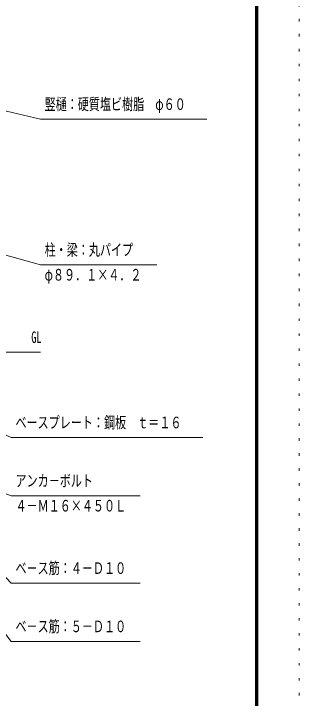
# Model space of a CAD drawing. Units: millimetres, scale not verified. Extents: x -25340 to 25344, y -10500 to 10500.
# Drawn here: x 21911 to 25344, y -3064 to 5162 of the extents above; entities that cross this region are included whole.
import ezdxf
from ezdxf.enums import TextEntityAlignment as Align

# ---------------------------------------------------------------- set-up
doc = ezdxf.new("R2010")
doc.units = ezdxf.units.MM
doc.header["$LTSCALE"] = 60
doc.linetypes.add('USER4', pattern=[3, 0.5, -2.5])
for name, color, linetype, lineweight in [('0-A_2-52DIM', 3, 'Continuous', 18), ('0-C_F-F1PAPER', 5, 'Continuous', 18), ('0-D_F-E_J_ADD', 5, 'USER4', 18)]:
    doc.layers.add(name, color=color, linetype=linetype, lineweight=lineweight)
doc.styles.add('ＭＳ ゴシック', font='')
doc.styles.get('ＭＳ ゴシック').set_extended_font_data('MS Gothic')

msp = doc.modelspace()

# ---------------------------------------------------------------- linework, layer by layer
at = {"layer": '0-A_2-52DIM'}
msp.add_line((21182.55, 1094.93), (22232.55, 1094.93), dxfattribs=at)
for points in [[(20460.15, 4310.98), (22232.55, 3894.93), (24232.55, 3894.93)], [(23632.55, 2144.93), (22232.55, 2144.93), (20132.55, 2729.28)], [(20418.62, 737.95), (21882.55, 69.93), (24182.55, 69.93)], [(23432.55, -630.07), (21882.55, -630.07), (20390.24, -76.73)], [(23432.55, -2380.07), (21882.55, -2380.07), (20358.68, -386.97)], [(20689.83, -411.39), (21882.55, -1680.07), (23432.55, -1680.07)]]:
    msp.add_lwpolyline(points, dxfattribs=at)
at = {"layer": '0-C_F-F1PAPER'}
for points in [[(24843.96, -10000), (24843.96, 10100), (-3856.04, 10100), (-3856.04, -10000)], [(24841.46, -9997.5), (24841.46, 10097.5), (-3853.54, 10097.5), (-3853.54, -9997.5)], [(24838.96, -9995), (-3851.04, -9995), (-3851.04, 10095), (24838.96, 10095)], [(24836.46, -9992.5), (24836.46, 10092.5), (-3848.54, 10092.5), (-3848.54, -9992.5)], [(24833.96, -9990), (-3846.04, -9990), (-3846.04, 10090), (24833.96, 10090)], [(24831.46, -9987.5), (24831.46, 10087.5), (-3843.54, 10087.5), (-3843.54, -9987.5)], [(24828.96, -9985), (-3841.04, -9985), (-3841.04, 10085), (24828.96, 10085)], [(24826.46, -9982.5), (24826.46, 10082.5), (-3838.54, 10082.5), (-3838.54, -9982.5)], [(24823.96, -9980), (24823.96, 10080), (-3836.04, 10080), (-3836.04, -9980)], [(24821.46, -9977.5), (24821.46, 10077.5), (-3833.54, 10077.5), (-3833.54, -9977.5)], [(24818.96, -9975), (-3831.04, -9975), (-3831.04, 10075), (24818.96, 10075)]]:
    msp.add_lwpolyline(points, close=True, dxfattribs=at)
at = {"layer": '0-D_F-E_J_ADD'}
msp.add_lwpolyline([(25343.96, -10500), (-4356.04, -10500), (-4356.04, 10500), (25343.96, 10500)], close=True, dxfattribs=at)

# ---------------------------------------------------------------- texts
at = {"layer": '0-A_2-52DIM', "color": 7, "style": 'ＭＳ ゴシック'}
for s, width, p in [('竪樋：硬質塩ビ樹脂\u3000φ６０', 0.7, (22282.55, 3963.93)), ('柱・梁：丸パイプ', 0.7, (22282.55, 2213.93)), ('φ８９．１×４．２', 0.7, (22282.55, 1913.93)), ('GL', 0.65, (22122.55, 1163.93)), ('ベースプレート：鋼板\u3000ｔ＝１６', 0.7, (21932.55, 138.93)), ('アンカ－ボルト', 0.7, (21932.55, -561.07)), ('４－Ｍ１６×４５０Ｌ', 0.7, (21932.55, -861.07)), ('ベ－ス筋：４－Ｄ１０', 0.7, (21932.55, -1611.07)), ('ベ－ス筋：５－Ｄ１０', 0.7, (21932.55, -2311.07))]:
    msp.add_text(s, height=139.3, dxfattribs=dict(at, width=width)).set_placement(p, align=Align.BOTTOM_LEFT)

doc.saveas('drawing.dxf')
